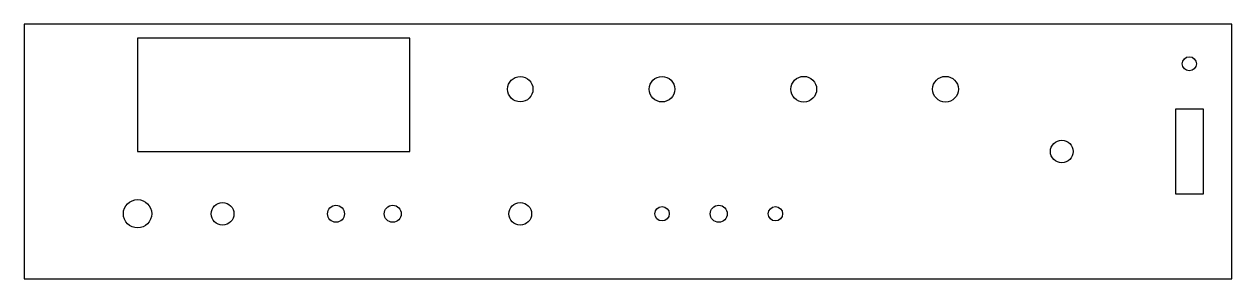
# Model space of a CAD drawing. Header units: millimetres. Extents: x 0 to 426, y 0 to 90.
import ezdxf

# ---------------------------------------------------------------- set-up
doc = ezdxf.new("R2010")
doc.units = ezdxf.units.MM
doc.layers.add('Sketch', color=7, linetype='CONTINUOUS')

msp = doc.modelspace()

# ---------------------------------------------------------------- linework, layer by layer
at = {"layer": 'Sketch'}
for p, q in [((426, 90), (0, 90)), ((0, 90), (0, 0)), ((426, 0), (426, 90)), ((136, 85), (40, 85)), ((40, 85), (40, 45)), ((136, 45), (136, 85)), ((415.98, 60), (406.073, 60)), ((406.073, 60), (406.073, 30)), ((415.98, 30), (415.98, 60)), ((40, 45), (136, 45)), ((406.073, 30), (415.98, 30)), ((0, 0), (426, 0)), ((0, 0), (40, 0))]:
    msp.add_line(p, q, dxfattribs=at)
for centre, radius in [((411, 76), 2.487), ((175, 67), 4.486), ((225, 67), 4.502), ((275, 67), 4.541), ((325, 67), 4.536), ((366, 45), 4), ((40, 23), 5), ((70, 23), 4), ((110, 23), 3), ((130, 23), 3), ((175, 23), 4), ((245, 23), 3), ((225, 23), 2.549), ((265, 23), 2.535)]:
    msp.add_circle(centre, radius, dxfattribs=at)

doc.saveas('drawing.dxf')
